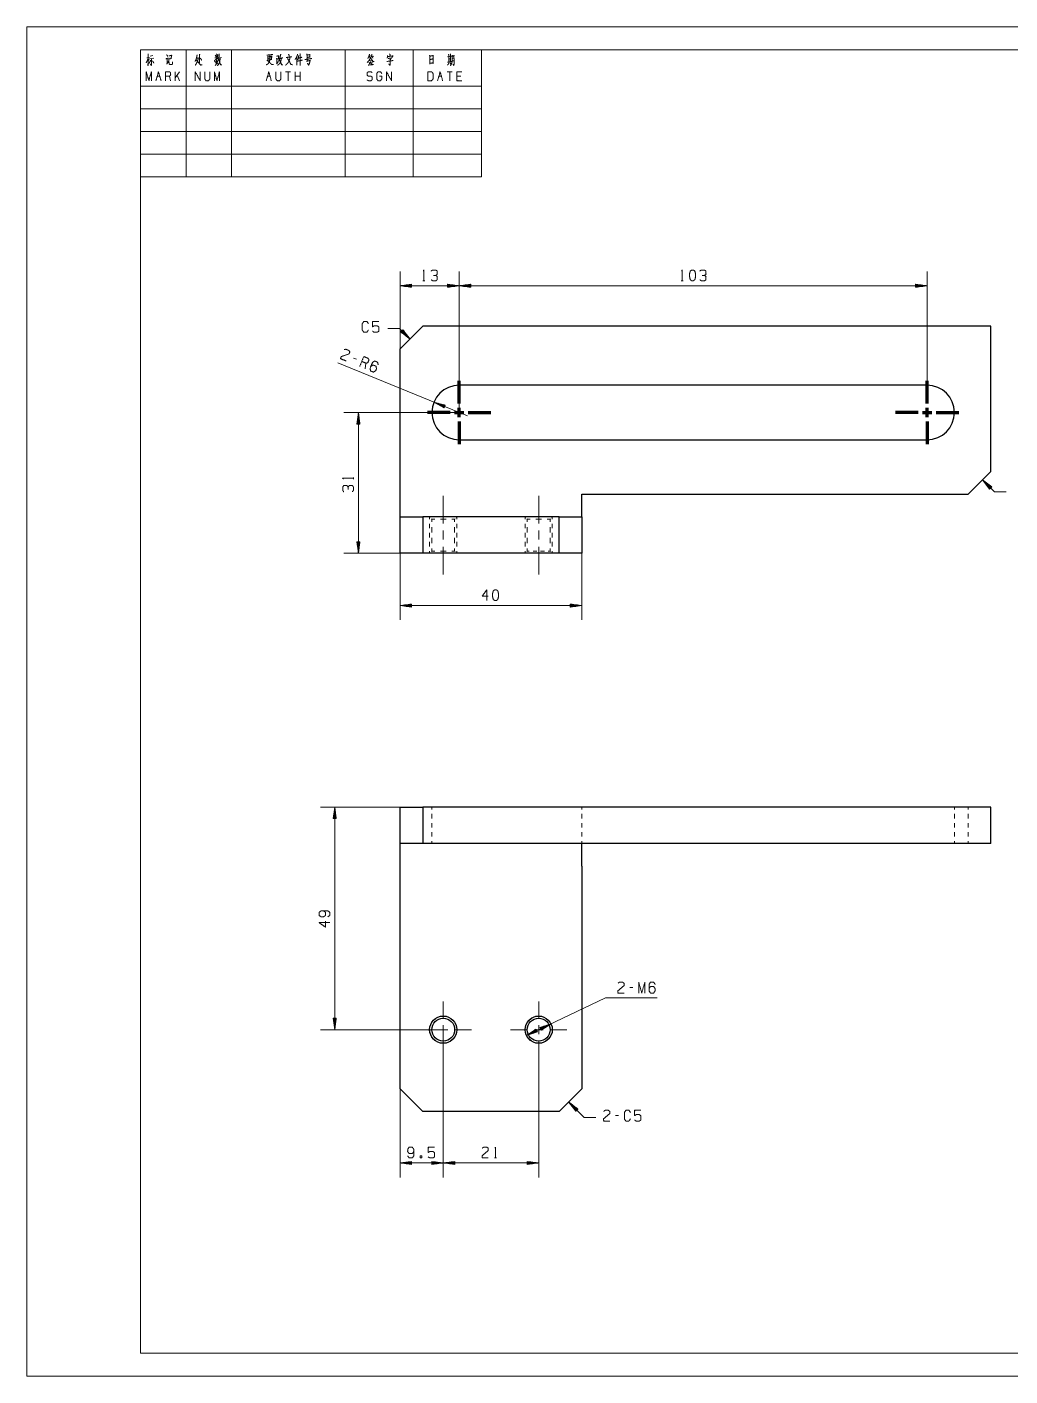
# Model space of a CAD drawing. Header units: millimetres. Extents: x 0 to 420, y 0 to 297.
# Drawn here: x 0 to 216.4, y 0 to 297 of the extents above; entities that cross this region are included whole.
import ezdxf

# ---------------------------------------------------------------- set-up
doc = ezdxf.new("R2010")
doc.units = ezdxf.units.MM
doc.layers.add('1', color=7, linetype='Continuous', true_color=0xffffff)

msp = doc.modelspace()

# ---------------------------------------------------------------- linework, layer by layer
at = {"layer": '1', "color": 132, "linetype": 'Continuous', "lineweight": 18}
for p, q in [((0, 297), (0, 0)), ((420, 297), (0, 297)), ((25, 292), (25, 264)), ((25, 292), (100, 292)), ((25, 292), (100, 292)), ((25, 292), (100, 292)), ((25, 292), (25, 5)), ((415, 292), (25, 292)), ((35, 292), (35, 264)), ((45, 292), (45, 264)), ((70, 292), (70, 264)), ((85, 292), (85, 264)), ((100, 292), (100, 264)), ((25, 284), (100, 284)), ((25, 279), (100, 279)), ((25, 274), (100, 274)), ((25, 269), (100, 269)), ((25, 264), (100, 264)), ((25, 5), (415, 5)), ((0, 0), (420, 0))]:
    msp.add_line(p, q, dxfattribs=at)
at = {"layer": '1', "color": 95, "linetype": 'Continuous', "lineweight": 18}
for p, q in [((26.34, 290.18), (26.96, 290.3)), ((26.7, 289.95), (26.92, 289.68)), ((26.99, 289.99), (27.95, 290.14)), ((27.13, 290.61), (27.71, 290.74)), ((41.34, 290.22), (42.13, 290.38)), ((42.25, 290.16), (42.79, 290.28)), ((53.17, 290.09), (53.7, 290.18)), ((54.91, 288.87), (55.37, 289.43)), ((75.25, 290.57), (75.67, 290.63)), ((75.35, 290.55), (75.45, 290.24)), ((75.83, 289.64), (75.37, 289.56)), ((75.82, 290.51), (76.35, 290.61)), ((75.98, 290.49), (76.11, 290.16)), ((92.56, 290.43), (93.43, 290.55)), ((92.84, 290.07), (93.11, 290.14)), ((92.86, 289.72), (93.09, 289.78)), ((93.6, 290.05), (93.85, 290.12)), ((28.66, 286.17), (29.22, 286.17)), ((31.62, 285.18), (31.34, 286.17)), ((33.59, 287.14), (32.63, 285.78)), ((32.63, 285.18), (32.63, 287.14)), ((33.59, 285.18), (33.04, 286.36)), ((52.94, 286.17), (53.49, 286.17)), ((58.02, 287.14), (56.9, 287.14)), ((57.46, 287.14), (57.46, 285.18)), ((59.02, 285.18), (59.02, 287.14)), ((60.14, 286.17), (59.02, 286.17)), ((60.14, 285.18), (60.14, 287.14)), ((90.65, 286.17), (91.2, 286.17)), ((93.6, 287.14), (92.49, 287.14)), ((93.05, 287.14), (93.05, 285.18)), ((95.45, 286.17), (94.61, 286.17)), ((87.14, 241.12), (87.57, 241.12)), ((144, 241.12), (144.43, 241.12)), ((72.49, 223.85), (71.87, 224.1)), ((74.46, 221.75), (74.6, 222.98)), ((71.86, 197.42), (71.86, 197.85)), ((133.36, 85.52), (132.69, 85.52)), ((130.21, 57.32), (129.54, 57.32)), ((102.92, 48.01), (103.34, 48.01))]:
    msp.add_line(p, q, dxfattribs=at)
at = {"layer": '1', "color": 13, "linetype": 'Continuous', "lineweight": 18}
for p, q in [((82.12, 226.13), (82.12, 243.2)), ((95.12, 212.13), (95.12, 243.2)), ((95.12, 219.13), (95.12, 243.2)), ((198.12, 219.13), (198.12, 243.2)), ((84.66, 240.36), (82.12, 240.02)), ((82.12, 240.02), (84.66, 239.69)), ((95.12, 240.02), (82.12, 240.02)), ((84.66, 240.05), (82.32, 240.05)), ((84.66, 240), (82.32, 240)), ((84.66, 240.1), (82.7, 240.1)), ((84.66, 239.95), (82.7, 239.95)), ((84.66, 240.15), (83.09, 240.15)), ((84.66, 239.9), (83.09, 239.9)), ((84.66, 240.2), (83.47, 240.2)), ((84.66, 239.85), (83.47, 239.85)), ((84.66, 240.25), (83.86, 240.25)), ((84.66, 239.8), (83.86, 239.8)), ((84.66, 240.3), (84.24, 240.3)), ((84.66, 239.74), (84.24, 239.74)), ((84.66, 240.35), (84.63, 240.35)), ((84.66, 240.35), (84.63, 240.35)), ((84.66, 239.69), (84.63, 239.69)), ((84.66, 239.69), (84.63, 239.69)), ((84.66, 239.69), (84.66, 240.36)), ((92.58, 240.36), (92.58, 239.69)), ((95.12, 240.02), (92.58, 240.36)), ((92.58, 240.35), (92.61, 240.35)), ((92.58, 240.35), (92.61, 240.35)), ((92.58, 240.3), (93, 240.3)), ((92.58, 240.25), (93.39, 240.25)), ((92.58, 240.2), (93.77, 240.2)), ((92.58, 240.15), (94.16, 240.15)), ((92.58, 240.1), (94.54, 240.1)), ((92.58, 240.05), (94.93, 240.05)), ((92.58, 239.69), (95.12, 240.02)), ((92.58, 240), (94.93, 240)), ((92.58, 239.95), (94.54, 239.95)), ((92.58, 239.9), (94.16, 239.9)), ((92.58, 239.85), (93.77, 239.85)), ((92.58, 239.8), (93.39, 239.8)), ((92.58, 239.74), (93, 239.74)), ((92.58, 239.69), (92.61, 239.69)), ((92.58, 239.69), (92.61, 239.69)), ((97.66, 240.36), (95.12, 240.02)), ((95.12, 240.02), (97.66, 239.69)), ((95.12, 240.02), (198.12, 240.02)), ((97.66, 240.05), (95.32, 240.05)), ((97.66, 240), (95.32, 240)), ((97.66, 240.1), (95.7, 240.1)), ((97.66, 239.95), (95.7, 239.95)), ((97.66, 240.15), (96.09, 240.15)), ((97.66, 239.9), (96.09, 239.9)), ((97.66, 240.2), (96.47, 240.2)), ((97.66, 239.85), (96.47, 239.85)), ((97.66, 240.25), (96.86, 240.25)), ((97.66, 239.8), (96.86, 239.8)), ((97.66, 240.3), (97.24, 240.3)), ((97.66, 239.74), (97.24, 239.74)), ((97.66, 240.35), (97.63, 240.35)), ((97.66, 240.35), (97.63, 240.35)), ((97.66, 239.69), (97.63, 239.69)), ((97.66, 239.69), (97.63, 239.69)), ((97.66, 239.69), (97.66, 240.36)), ((195.58, 240.36), (195.58, 239.69)), ((198.12, 240.02), (195.58, 240.36)), ((195.58, 240.35), (195.61, 240.35)), ((195.58, 240.35), (195.61, 240.35)), ((195.58, 240.3), (196, 240.3)), ((195.58, 240.25), (196.39, 240.25)), ((195.58, 240.2), (196.77, 240.2)), ((195.58, 240.15), (197.16, 240.15)), ((195.58, 240.1), (197.54, 240.1)), ((195.58, 240.05), (197.93, 240.05)), ((195.58, 239.69), (198.12, 240.02)), ((195.58, 240), (197.93, 240)), ((195.58, 239.95), (197.54, 239.95)), ((195.58, 239.9), (197.16, 239.9)), ((195.58, 239.85), (196.77, 239.85)), ((195.58, 239.8), (196.39, 239.8)), ((195.58, 239.74), (196, 239.74)), ((195.58, 239.69), (195.61, 239.69)), ((195.58, 239.69), (195.61, 239.69)), ((81.99, 230.61), (79.45, 230.61)), ((81.99, 230.61), (84.3, 228.3)), ((82.74, 230.33), (82.26, 229.86)), ((82.26, 229.86), (84.3, 228.3)), ((82.27, 229.86), (82.29, 229.84)), ((82.27, 229.86), (82.29, 229.84)), ((82.3, 229.9), (82.6, 229.61)), ((82.34, 229.94), (82.91, 229.37)), ((82.37, 229.97), (83.21, 229.13)), ((82.41, 230.01), (83.52, 228.89)), ((82.45, 230.04), (83.83, 228.66)), ((82.48, 230.08), (84.14, 228.42)), ((82.52, 230.12), (84.18, 228.46)), ((82.55, 230.15), (83.94, 228.77)), ((82.59, 230.19), (83.7, 229.07)), ((82.62, 230.22), (83.47, 229.38)), ((82.66, 230.26), (83.23, 229.69)), ((82.7, 230.3), (82.99, 230)), ((82.73, 230.33), (82.75, 230.31)), ((82.73, 230.33), (82.75, 230.31)), ((84.3, 228.3), (82.74, 230.33)), ((96.92, 211.4), (68.42, 223.03)), ((92.05, 213.75), (89.57, 214.4)), ((89.57, 214.4), (91.79, 213.13)), ((91.91, 213.41), (89.74, 214.3)), ((91.93, 213.46), (89.76, 214.35)), ((91.89, 213.37), (90.07, 214.11)), ((91.95, 213.51), (90.13, 214.25)), ((91.87, 213.32), (90.41, 213.92)), ((91.97, 213.56), (90.51, 214.15)), ((91.99, 213.6), (90.89, 214.05)), ((92.01, 213.65), (91.26, 213.95)), ((92.02, 213.7), (91.64, 213.85)), ((95.12, 212.13), (69.77, 212.13)), ((72.95, 212.13), (72.61, 209.59)), ((72.82, 209.59), (72.82, 211.16)), ((72.87, 209.59), (72.87, 211.55)), ((72.92, 209.59), (72.92, 211.94)), ((73.28, 209.59), (72.95, 212.13)), ((72.95, 212.13), (72.95, 181.13)), ((72.97, 209.59), (72.97, 211.94)), ((73.03, 209.59), (73.03, 211.55)), ((73.08, 209.59), (73.08, 211.16)), ((91.85, 213.27), (90.75, 213.72)), ((91.83, 213.23), (91.09, 213.53)), ((91.81, 213.18), (91.43, 213.34)), ((91.79, 213.13), (91.76, 213.14)), ((91.79, 213.13), (91.76, 213.14)), ((91.79, 213.13), (92.05, 213.75)), ((92.04, 213.74), (92.01, 213.76)), ((92.04, 213.74), (92.01, 213.76)), ((72.61, 209.59), (73.28, 209.59)), ((72.62, 209.59), (72.62, 209.62)), ((72.62, 209.59), (72.62, 209.62)), ((72.67, 209.59), (72.67, 210.01)), ((72.72, 209.59), (72.72, 210.39)), ((72.77, 209.59), (72.77, 210.78)), ((73.13, 209.59), (73.13, 210.78)), ((73.18, 209.59), (73.18, 210.39)), ((73.23, 209.59), (73.23, 210.01)), ((73.28, 209.59), (73.28, 209.62)), ((73.28, 209.59), (73.28, 209.62)), ((212.32, 195.74), (210.29, 197.3)), ((210.29, 197.3), (211.85, 195.27)), ((212.93, 194.66), (210.29, 197.3)), ((212.07, 195.48), (210.41, 197.14)), ((212.1, 195.52), (210.45, 197.18)), ((212.03, 195.45), (210.65, 196.83)), ((212.14, 195.56), (210.75, 196.94)), ((212, 195.41), (210.88, 196.53)), ((212.18, 195.59), (211.06, 196.71)), ((211.96, 195.38), (211.12, 196.22)), ((212.21, 195.63), (211.37, 196.47)), ((212.25, 195.66), (211.68, 196.23)), ((211.93, 195.34), (211.36, 195.91)), ((211.89, 195.3), (211.59, 195.6)), ((211.85, 195.27), (211.83, 195.29)), ((211.85, 195.27), (211.83, 195.29)), ((211.85, 195.27), (212.32, 195.74)), ((212.28, 195.7), (211.99, 195.99)), ((212.32, 195.74), (212.3, 195.76)), ((212.32, 195.74), (212.3, 195.76)), ((212.93, 194.66), (215.47, 194.66)), ((72.61, 183.67), (72.95, 181.13)), ((73.28, 183.67), (72.61, 183.67)), ((72.62, 183.67), (72.62, 183.64)), ((72.62, 183.67), (72.62, 183.64)), ((72.67, 183.67), (72.67, 183.25)), ((72.72, 183.67), (72.72, 182.87)), ((72.77, 183.67), (72.77, 182.48)), ((72.82, 183.67), (72.82, 182.09)), ((72.87, 183.67), (72.87, 181.71)), ((72.92, 183.67), (72.92, 181.32)), ((72.95, 181.13), (73.28, 183.67)), ((72.97, 183.67), (72.97, 181.32)), ((73.03, 183.67), (73.03, 181.71)), ((73.08, 183.67), (73.08, 182.09)), ((73.13, 183.67), (73.13, 182.48)), ((73.18, 183.67), (73.18, 182.87)), ((73.23, 183.67), (73.23, 183.25)), ((73.28, 183.67), (73.28, 183.64)), ((73.28, 183.67), (73.28, 183.64)), ((87.12, 181.13), (69.77, 181.13)), ((82.12, 181.13), (82.12, 166.45)), ((122.12, 181.13), (122.12, 166.45)), ((84.66, 169.96), (82.12, 169.62)), ((82.12, 169.62), (84.66, 169.29)), ((122.12, 169.62), (82.12, 169.62)), ((84.66, 169.65), (82.32, 169.65)), ((84.66, 169.6), (82.32, 169.6)), ((84.66, 169.7), (82.7, 169.7)), ((84.66, 169.55), (82.7, 169.55)), ((84.66, 169.75), (83.09, 169.75)), ((84.66, 169.5), (83.09, 169.5)), ((84.66, 169.8), (83.47, 169.8)), ((84.66, 169.45), (83.47, 169.45)), ((84.66, 169.85), (83.86, 169.85)), ((84.66, 169.39), (83.86, 169.39)), ((84.66, 169.9), (84.24, 169.9)), ((84.66, 169.34), (84.24, 169.34)), ((84.66, 169.95), (84.63, 169.95)), ((84.66, 169.95), (84.63, 169.95)), ((84.66, 169.29), (84.63, 169.29)), ((84.66, 169.29), (84.63, 169.29)), ((84.66, 169.29), (84.66, 169.96)), ((119.58, 169.96), (119.58, 169.29)), ((122.12, 169.62), (119.58, 169.96)), ((119.58, 169.95), (119.61, 169.95)), ((119.58, 169.95), (119.61, 169.95)), ((119.58, 169.9), (120, 169.9)), ((119.58, 169.85), (120.39, 169.85)), ((119.58, 169.8), (120.77, 169.8)), ((119.58, 169.75), (121.16, 169.75)), ((119.58, 169.7), (121.54, 169.7)), ((119.58, 169.65), (121.93, 169.65)), ((119.58, 169.29), (122.12, 169.62)), ((119.58, 169.6), (121.93, 169.6)), ((119.58, 169.55), (121.54, 169.55)), ((119.58, 169.5), (121.16, 169.5)), ((119.58, 169.45), (120.77, 169.45)), ((119.58, 169.39), (120.39, 169.39)), ((119.58, 169.34), (120, 169.34)), ((119.58, 169.29), (119.61, 169.29)), ((119.58, 169.29), (119.61, 169.29)), ((87.12, 125.25), (64.57, 125.25)), ((67.75, 125.25), (67.41, 122.71)), ((67.72, 122.71), (67.72, 125.06)), ((68.08, 122.71), (67.75, 125.25)), ((67.75, 76.25), (67.75, 125.25)), ((67.77, 122.71), (67.77, 125.06)), ((67.41, 122.71), (68.08, 122.71)), ((67.42, 122.71), (67.42, 122.74)), ((67.42, 122.71), (67.42, 122.74)), ((67.47, 122.71), (67.47, 123.13)), ((67.52, 122.71), (67.52, 123.51)), ((67.57, 122.71), (67.57, 123.9)), ((67.62, 122.71), (67.62, 124.29)), ((67.67, 122.71), (67.67, 124.67)), ((67.82, 122.71), (67.82, 124.67)), ((67.87, 122.71), (67.87, 124.29)), ((67.93, 122.71), (67.93, 123.9)), ((67.98, 122.71), (67.98, 123.51)), ((68.03, 122.71), (68.03, 123.13)), ((68.08, 122.71), (68.08, 122.74)), ((68.08, 122.71), (68.08, 122.74)), ((109.91, 74.97), (127.36, 83.23)), ((127.36, 83.23), (138.69, 83.23)), ((67.41, 78.79), (67.75, 76.25)), ((68.08, 78.79), (67.41, 78.79)), ((67.42, 78.79), (67.42, 78.76)), ((67.42, 78.79), (67.42, 78.76)), ((67.47, 78.79), (67.47, 78.37)), ((67.52, 78.79), (67.52, 77.99)), ((67.57, 78.79), (67.57, 77.6)), ((67.62, 78.79), (67.62, 77.21)), ((67.67, 78.79), (67.67, 76.83)), ((67.72, 78.79), (67.72, 76.44)), ((67.75, 76.25), (68.08, 78.79)), ((67.77, 78.79), (67.77, 76.44)), ((67.82, 78.79), (67.82, 76.83)), ((67.87, 78.79), (67.87, 77.21)), ((67.93, 78.79), (67.93, 77.6)), ((67.98, 78.79), (67.98, 77.99)), ((68.03, 78.79), (68.03, 78.37)), ((68.08, 78.79), (68.08, 78.76)), ((68.08, 78.79), (68.08, 78.76)), ((115.33, 77.53), (112.89, 76.75)), ((112.98, 76.56), (114.41, 77.24)), ((113.01, 76.52), (114.78, 77.36)), ((113.03, 76.47), (115.15, 77.47)), ((113.05, 76.42), (115.17, 77.43)), ((113.18, 76.14), (115.33, 77.53)), ((91.62, 76.25), (64.57, 76.25)), ((91.62, 76.25), (91.62, 43.74)), ((91.62, 76.25), (91.62, 43.74)), ((112.06, 76.36), (109.91, 74.97)), ((109.91, 74.97), (112.35, 75.75)), ((112.2, 76.08), (110.07, 75.07)), ((112.22, 76.03), (110.1, 75.03)), ((112.17, 76.12), (110.4, 75.28)), ((112.24, 75.98), (110.47, 75.15)), ((112.15, 76.17), (110.73, 75.49)), ((112.26, 75.94), (110.84, 75.26)), ((112.13, 76.21), (111.06, 75.71)), ((112.28, 75.89), (111.21, 75.38)), ((112.11, 76.26), (111.38, 75.92)), ((112.3, 75.85), (111.58, 75.5)), ((112.09, 76.31), (111.71, 76.13)), ((112.33, 75.8), (111.95, 75.62)), ((112.07, 76.35), (112.04, 76.34)), ((112.07, 76.35), (112.04, 76.34)), ((112.35, 75.75), (112.06, 76.36)), ((112.35, 75.75), (112.32, 75.74)), ((112.35, 75.75), (112.32, 75.74)), ((112.89, 76.75), (113.18, 76.14)), ((112.9, 76.75), (112.93, 76.76)), ((112.9, 76.75), (112.93, 76.76)), ((112.92, 76.7), (113.3, 76.88)), ((112.94, 76.65), (113.67, 77)), ((112.96, 76.61), (114.04, 77.12)), ((113.07, 76.38), (114.84, 77.22)), ((113.09, 76.33), (114.52, 77.01)), ((113.11, 76.29), (114.19, 76.8)), ((113.14, 76.24), (113.86, 76.58)), ((113.16, 76.19), (113.54, 76.37)), ((113.18, 76.15), (113.21, 76.16)), ((113.18, 76.15), (113.21, 76.16)), ((112.62, 70.08), (112.62, 43.74)), ((82.12, 63.25), (82.12, 43.74)), ((121.25, 58.78), (119.21, 60.34)), ((119.21, 60.34), (120.77, 58.31)), ((122.62, 56.93), (119.21, 60.34)), ((120.99, 58.53), (119.33, 60.19)), ((121.03, 58.56), (119.37, 60.22)), ((120.96, 58.49), (119.57, 59.88)), ((121.06, 58.6), (119.68, 59.99)), ((120.92, 58.46), (119.81, 59.57)), ((121.1, 58.63), (119.99, 59.75)), ((121.14, 58.67), (120.29, 59.51)), ((120.88, 58.42), (120.04, 59.26)), ((120.85, 58.38), (120.28, 58.95)), ((120.81, 58.35), (120.52, 58.64)), ((121.17, 58.71), (120.6, 59.28)), ((120.78, 58.31), (120.75, 58.33)), ((120.78, 58.31), (120.75, 58.33)), ((120.77, 58.31), (121.25, 58.78)), ((121.21, 58.74), (120.91, 59.04)), ((121.24, 58.78), (121.22, 58.8)), ((121.24, 58.78), (121.22, 58.8)), ((122.62, 56.93), (125.16, 56.93)), ((84.66, 47.25), (82.12, 46.91)), ((82.12, 46.91), (84.66, 46.58)), ((91.62, 46.91), (82.12, 46.91)), ((84.66, 46.94), (82.32, 46.94)), ((84.66, 46.89), (82.32, 46.89)), ((84.66, 46.99), (82.7, 46.99)), ((84.66, 46.84), (82.7, 46.84)), ((84.66, 47.04), (83.09, 47.04)), ((84.66, 46.79), (83.09, 46.79)), ((84.66, 47.09), (83.47, 47.09)), ((84.66, 46.74), (83.47, 46.74)), ((84.66, 47.14), (83.86, 47.14)), ((84.66, 46.68), (83.86, 46.68)), ((84.66, 47.19), (84.24, 47.19)), ((84.66, 46.63), (84.24, 46.63)), ((84.66, 47.24), (84.63, 47.24)), ((84.66, 47.24), (84.63, 47.24)), ((84.66, 46.58), (84.63, 46.58)), ((84.66, 46.58), (84.63, 46.58)), ((84.66, 46.58), (84.66, 47.25)), ((89.08, 47.25), (89.08, 46.58)), ((91.62, 46.91), (89.08, 47.25)), ((89.08, 47.24), (89.11, 47.24)), ((89.08, 47.24), (89.11, 47.24)), ((89.08, 47.19), (89.5, 47.19)), ((89.08, 47.14), (89.89, 47.14)), ((89.08, 47.09), (90.27, 47.09)), ((89.08, 47.04), (90.66, 47.04)), ((89.08, 46.99), (91.04, 46.99)), ((89.08, 46.94), (91.43, 46.94)), ((89.08, 46.58), (91.62, 46.91)), ((89.08, 46.89), (91.43, 46.89)), ((89.08, 46.84), (91.04, 46.84)), ((89.08, 46.79), (90.66, 46.79)), ((89.08, 46.74), (90.27, 46.74)), ((89.08, 46.68), (89.89, 46.68)), ((89.08, 46.63), (89.5, 46.63)), ((89.08, 46.58), (89.11, 46.58)), ((89.08, 46.58), (89.11, 46.58)), ((94.16, 47.25), (91.62, 46.91)), ((91.62, 46.91), (94.16, 46.58)), ((91.62, 46.91), (112.62, 46.91)), ((94.16, 46.94), (91.82, 46.94)), ((94.16, 46.89), (91.82, 46.89)), ((94.16, 46.99), (92.2, 46.99)), ((94.16, 46.84), (92.2, 46.84)), ((94.16, 47.04), (92.59, 47.04)), ((94.16, 46.79), (92.59, 46.79)), ((94.16, 47.09), (92.97, 47.09)), ((94.16, 46.74), (92.97, 46.74)), ((94.16, 47.14), (93.36, 47.14)), ((94.16, 46.68), (93.36, 46.68)), ((94.16, 47.19), (93.74, 47.19)), ((94.16, 46.63), (93.74, 46.63)), ((94.16, 47.24), (94.13, 47.24)), ((94.16, 47.24), (94.13, 47.24)), ((94.16, 46.58), (94.13, 46.58)), ((94.16, 46.58), (94.13, 46.58)), ((94.16, 46.58), (94.16, 47.25)), ((110.08, 47.25), (110.08, 46.58)), ((112.62, 46.91), (110.08, 47.25)), ((110.08, 47.24), (110.11, 47.24)), ((110.08, 47.24), (110.11, 47.24)), ((110.08, 47.19), (110.5, 47.19)), ((110.08, 47.14), (110.89, 47.14)), ((110.08, 47.09), (111.27, 47.09)), ((110.08, 47.04), (111.66, 47.04)), ((110.08, 46.99), (112.04, 46.99)), ((110.08, 46.94), (112.43, 46.94)), ((110.08, 46.58), (112.62, 46.91)), ((110.08, 46.89), (112.43, 46.89)), ((110.08, 46.84), (112.04, 46.84)), ((110.08, 46.79), (111.66, 46.79)), ((110.08, 46.74), (111.27, 46.74)), ((110.08, 46.68), (110.89, 46.68)), ((110.08, 46.63), (110.5, 46.63)), ((110.08, 46.58), (110.11, 46.58)), ((110.08, 46.58), (110.11, 46.58))]:
    msp.add_line(p, q, dxfattribs=at)
at = {"layer": '1', "color": 30, "linetype": 'Continuous', "lineweight": 25}
for p, q in [((87.12, 231.13), (82.12, 226.13)), ((212.12, 231.13), (87.12, 231.13)), ((212.12, 199.13), (212.12, 231.13)), ((82.12, 194.13), (82.12, 226.13)), ((198.12, 218.13), (95.12, 218.13)), ((95.12, 206.13), (198.12, 206.13)), ((207.12, 194.13), (212.12, 199.13)), ((122.12, 194.13), (207.12, 194.13)), ((82.12, 189.13), (87.12, 189.13)), ((82.12, 181.13), (82.12, 189.13)), ((117.12, 189.13), (87.12, 189.13)), ((87.12, 189.13), (87.12, 181.13)), ((117.12, 189.13), (122.12, 189.13)), ((117.12, 181.13), (117.12, 189.13)), ((122.12, 189.13), (122.12, 181.13)), ((87.12, 181.13), (82.12, 181.13)), ((117.12, 181.13), (87.12, 181.13)), ((122.12, 181.13), (117.12, 181.13)), ((82.12, 125.25), (87.12, 125.25)), ((82.12, 117.25), (82.12, 125.25)), ((212.12, 125.25), (87.12, 125.25)), ((87.12, 125.25), (87.12, 117.25)), ((212.12, 117.25), (212.12, 125.25)), ((87.12, 117.25), (82.12, 117.25)), ((212.12, 117.25), (87.12, 117.25)), ((82.12, 63.25), (82.12, 112.25)), ((122.12, 112.25), (122.12, 63.25)), ((82.12, 63.25), (87.12, 58.25)), ((117.12, 58.25), (122.12, 63.25)), ((117.12, 58.25), (87.12, 58.25))]:
    msp.add_line(p, q, dxfattribs=at)
at = {"layer": '1', "color": 252, "linetype": 'Continuous', "lineweight": 70}
for p, q in [((95.12, 214.13), (95.12, 219.13)), ((198.12, 214.13), (198.12, 219.13)), ((93.12, 212.13), (88.12, 212.13)), ((94.12, 212.13), (96.12, 212.13)), ((95.12, 211.13), (95.12, 213.13)), ((97.12, 212.13), (102.12, 212.13)), ((196.12, 212.13), (191.12, 212.13)), ((197.12, 212.13), (199.12, 212.13)), ((198.12, 211.13), (198.12, 213.13)), ((200.12, 212.13), (205.12, 212.13)), ((95.12, 210.13), (95.12, 205.13)), ((198.12, 210.13), (198.12, 205.13))]:
    msp.add_line(p, q, dxfattribs=at)
at = {"layer": '1', "color": 43, "linetype": 'Continuous', "lineweight": 18}
for p, q in [((88.62, 188.63), (88.62, 189.13)), ((88.62, 189.13), (88.75, 189)), ((88.62, 186.63), (88.62, 187.63)), ((89, 188.75), (89.12, 188.63)), ((89.12, 188.63), (89.12, 188.05)), ((91, 188.63), (91.62, 188.63)), ((91.62, 188.63), (92.25, 188.63)), ((94.12, 188.63), (94.25, 188.75)), ((94.12, 188.05), (94.12, 188.63)), ((94.5, 189), (94.62, 189.13)), ((94.62, 188.63), (94.62, 189.13)), ((94.62, 186.63), (94.62, 187.63)), ((109.62, 188.63), (109.62, 189.13)), ((109.62, 189.13), (109.75, 189)), ((109.62, 186.63), (109.62, 187.63)), ((110, 188.75), (110.12, 188.63)), ((110.12, 188.63), (110.12, 188.05)), ((112, 188.63), (112.62, 188.63)), ((112.62, 188.63), (113.25, 188.63)), ((115.12, 188.63), (115.25, 188.75)), ((115.12, 188.05), (115.12, 188.63)), ((115.5, 189), (115.62, 189.13)), ((115.62, 188.63), (115.62, 189.13)), ((115.62, 186.63), (115.62, 187.63)), ((88.62, 184.63), (88.62, 185.63)), ((89.12, 186.88), (89.12, 185.71)), ((89.12, 184.55), (89.12, 183.38)), ((94.12, 185.71), (94.12, 186.88)), ((94.12, 183.38), (94.12, 184.55)), ((94.62, 184.63), (94.62, 185.63)), ((109.62, 184.63), (109.62, 185.63)), ((110.12, 186.88), (110.12, 185.71)), ((110.12, 184.55), (110.12, 183.38)), ((115.12, 185.71), (115.12, 186.88)), ((115.12, 183.38), (115.12, 184.55)), ((115.62, 184.63), (115.62, 185.63)), ((88.62, 182.63), (88.62, 183.63)), ((88.62, 181.13), (88.62, 181.63)), ((88.75, 181.25), (88.62, 181.13)), ((89.12, 181.63), (89, 181.5)), ((89.12, 182.21), (89.12, 181.63)), ((94.12, 181.63), (94.12, 182.21)), ((94.25, 181.5), (94.12, 181.63)), ((94.62, 181.13), (94.5, 181.25)), ((94.62, 182.63), (94.62, 183.63)), ((94.62, 181.13), (94.62, 181.63)), ((109.62, 182.63), (109.62, 183.63)), ((109.62, 181.13), (109.62, 181.63)), ((109.75, 181.25), (109.62, 181.13)), ((110.12, 181.63), (110, 181.5)), ((110.12, 182.21), (110.12, 181.63)), ((115.12, 181.63), (115.12, 182.21)), ((115.25, 181.5), (115.12, 181.63)), ((115.62, 181.13), (115.5, 181.25)), ((115.62, 182.63), (115.62, 183.63)), ((115.62, 181.13), (115.62, 181.63)), ((89.12, 125.25), (89.12, 124.75)), ((122.12, 125.25), (122.12, 124.75)), ((204.12, 124.75), (204.12, 125.25)), ((207.12, 125.25), (207.12, 124.75)), ((89.12, 123.75), (89.12, 122.75)), ((122.12, 123.75), (122.12, 122.75)), ((204.12, 122.75), (204.12, 123.75)), ((207.12, 123.75), (207.12, 122.75)), ((89.12, 121.75), (89.12, 120.75)), ((89.12, 119.75), (89.12, 118.75)), ((122.12, 121.75), (122.12, 120.75)), ((122.12, 119.75), (122.12, 118.75)), ((204.12, 120.75), (204.12, 121.75)), ((204.12, 118.75), (204.12, 119.75)), ((207.12, 121.75), (207.12, 120.75)), ((207.12, 119.75), (207.12, 118.75)), ((89.12, 117.75), (89.12, 117.25)), ((122.12, 117.75), (122.12, 117.25)), ((204.12, 117.25), (204.12, 117.75)), ((207.12, 117.75), (207.12, 117.25))]:
    msp.add_line(p, q, dxfattribs=at)
at = {"layer": '1', "color": 252, "linetype": 'Continuous', "lineweight": 18}
for p, q in [((91.62, 184.13), (91.62, 186.13)), ((112.62, 184.13), (112.62, 186.13)), ((91.62, 78.84), (91.62, 82.43)), ((112.62, 78.84), (112.62, 82.43)), ((91.62, 75.25), (91.62, 77.25)), ((112.62, 75.25), (112.62, 77.25)), ((89.03, 76.25), (85.45, 76.25)), ((90.62, 76.25), (92.63, 76.25)), ((94.21, 76.25), (97.8, 76.25)), ((110.03, 76.25), (106.45, 76.25)), ((111.62, 76.25), (113.63, 76.25)), ((115.21, 76.25), (118.8, 76.25)), ((91.62, 73.66), (91.62, 70.08)), ((112.62, 73.66), (112.62, 70.08))]:
    msp.add_line(p, q, dxfattribs=at)
at = {"layer": '1', "color": 30, "linetype": 'Continuous', "lineweight": 25}
for centre, radius in [((91.62, 76.25), 3), ((91.62, 76.25), 2.5), ((112.62, 76.25), 3), ((112.62, 76.25), 2.5)]:
    msp.add_circle(centre, radius, dxfattribs=at)
for centre, start, end in [((95.12, 212.13), 90, 270), ((198.12, 212.13), 270, 90)]:
    msp.add_arc(centre, 6, start, end, dxfattribs=at)
at = {"layer": '1', "color": 30, "linetype": 'Continuous', "lineweight": 13}
for centre in [(91.62, 76.25), (112.62, 76.25)]:
    msp.add_arc(centre, 3, 75, 345, dxfattribs=at)
at = {"layer": '1', "color": 95, "linetype": 'Continuous', "lineweight": 18}
for points, knots in [([(26.67, 291.07), (26.66, 288.89), (26.63, 288.5), (26.61, 288.71), (26.64, 288.94)], [0, 0, 0.723303, 0.854546, 0.923601, 1, 1]), ([(41.73, 291.07), (41.76, 290.92), (41.76, 289.78), (41.73, 289.93), (41.76, 290.05)], [0, 0, 0.094654, 0.823636, 0.91829, 1, 1]), ([(42.33, 291.11), (42.33, 290.98), (42.32, 290.76), (42.27, 290.47), (42.23, 290.16), (42.17, 289.91), (42.1, 289.68), (42.08, 289.62)], [0, 0, 0.081852, 0.232243, 0.425429, 0.63211, 0.800313, 0.957953, 1, 1]), ([(60.08, 291.07), (60.12, 290.98), (60.09, 291.03), (60.11, 288.54), (60.09, 288.73), (60.11, 289.04)], [0, 0, 0.029975, 0.04619, 0.840789, 0.900562, 1, 1]), ([(61.57, 291.07), (61.63, 290.82), (61.63, 290.09), (61.63, 290.28), (62.33, 290.38), (62.21, 290.38), (62.24, 290.9), (62.26, 290.98), (62.29, 290.92), (62.19, 290.9), (61.63, 290.82)], [0, 0, 0.076614, 0.294117, 0.350048, 0.563214, 0.598361, 0.753971, 0.779215, 0.799829, 0.831205, 1, 1]), ([(79.78, 291.09), (79.89, 290.96), (79.93, 290.86), (79.96, 290.69)], [0, 0, 0.364604, 0.619196, 1, 1]), ([(93.21, 291.11), (93.24, 290.98), (93.19, 289.37)], [0, 0, 0.073211, 1, 1]), ([(26.67, 290.16), (26.6, 289.91), (26.48, 289.62), (26.35, 289.35), (26.23, 289.14)], [0, 0, 0.233514, 0.515368, 0.78555, 1, 1]), ([(27.18, 289.66), (27.17, 289.58), (26.86, 288.96)], [0, 0, 0.108202, 1, 1]), ([(27.37, 289.99), (27.42, 289.87), (27.42, 288.83), (27.4, 288.6), (27.39, 288.52), (27.11, 288.85), (27.39, 288.56)], [0, 0, 0.056947, 0.504404, 0.603051, 0.639405, 0.826366, 1, 1]), ([(27.61, 289.58), (27.87, 289.16), (27.92, 289), (27.81, 289.27)], [0, 0, 0.516563, 0.696901, 1, 1]), ([(30.53, 289.99), (30.92, 290.09), (30.86, 290.16), (30.83, 288.96), (30.77, 288.83), (31.12, 289.41)], [0, 0, 0.158008, 0.19221, 0.673433, 0.728446, 1, 1]), ([(30.7, 290.88), (30.87, 290.72), (30.92, 290.63), (30.92, 290.53), (30.9, 290.67)], [0, 0, 0.413146, 0.573572, 0.750721, 1, 1]), ([(31.19, 290.63), (31.87, 290.74), (31.82, 290.8), (31.73, 290.05), (31.82, 290.05), (31.25, 289.99)], [0, 0, 0.313958, 0.349012, 0.694882, 0.735357, 1, 1]), ([(31.22, 290.22), (31.25, 289.91), (31.25, 289.2), (31.27, 288.98), (31.3, 288.87), (31.34, 288.81), (31.41, 288.77), (31.53, 288.75), (31.66, 288.73), (32.03, 288.79), (32, 289.33), (32, 288.79)], [0, 0, 0.097093, 0.316208, 0.387239, 0.42073, 0.444406, 0.470581, 0.507596, 0.549105, 0.664641, 0.832445, 1, 1]), ([(37.43, 290.84), (37.42, 290.72), (37.34, 290.3), (37.26, 290.01), (37.18, 289.8), (37.09, 289.6), (37.01, 289.43)], [0, 0, 0.084498, 0.36853, 0.573114, 0.721457, 0.873368, 1, 1]), ([(37.28, 290.09), (37.75, 290.18), (37.71, 290.22), (37.68, 290.03), (37.62, 289.76), (37.56, 289.6), (37.48, 289.37), (37.4, 289.18), (37.28, 288.98), (37.2, 288.81), (37.02, 288.56)], [0, 0, 0.202443, 0.228131, 0.308408, 0.425631, 0.500403, 0.604281, 0.689483, 0.790714, 0.870506, 1, 1]), ([(37.28, 289.8), (38.22, 288.62), (38.56, 288.65), (38.54, 288.65), (38.24, 288.67), (38.08, 288.81)], [0, 0, 0.632183, 0.773704, 0.779845, 0.909108, 1, 1]), ([(37.97, 291.05), (38.02, 290.94), (38, 290.84), (37.99, 289.12), (37.97, 289.23), (38, 289.45)], [0, 0, 0.049543, 0.095606, 0.852767, 0.898838, 1, 1]), ([(38.1, 290.16), (38.13, 290.14), (38.4, 289.8), (38.47, 289.68)], [0, 0, 0.059448, 0.761031, 1, 1]), ([(41.75, 290.24), (41.62, 290.01), (41.48, 289.8), (41.35, 289.64), (41.22, 289.49)], [0, 0, 0.287221, 0.555142, 0.786181, 1, 1]), ([(41.34, 289.31), (41.97, 289.45), (41.98, 289.64), (41.98, 289.56), (41.91, 289.31), (41.81, 289.04), (41.7, 288.83), (41.59, 288.71), (41.48, 288.58), (41.41, 288.52)], [0, 0, 0.30447, 0.39258, 0.431622, 0.553714, 0.689469, 0.798362, 0.878841, 0.954752, 1, 1]), ([(41.43, 290.8), (41.56, 290.57), (41.59, 290.43)], [0, 0, 0.640221, 1, 1]), ([(41.72, 289.66), (41.56, 289.08), (41.66, 289.04), (41.78, 289), (41.89, 288.94), (42.04, 288.85)], [0, 0, 0.5291, 0.62629, 0.735524, 0.852093, 1, 1]), ([(41.76, 290.2), (41.94, 290.07), (42.03, 289.97)], [0, 0, 0.613122, 1, 1]), ([(42.03, 290.92), (42.03, 290.82), (41.91, 290.34)], [0, 0, 0.174301, 1, 1]), ([(42.54, 290.16), (42.49, 289.8), (42.45, 289.56), (42.41, 289.35), (42.35, 289.16), (42.23, 288.91), (42.13, 288.73), (42.01, 288.56), (41.92, 288.48)], [0, 0, 0.19438, 0.332636, 0.448614, 0.555649, 0.70616, 0.822692, 0.933847, 1, 1]), ([(42.22, 289.89), (42.25, 289.85), (42.39, 289.27), (42.49, 289), (42.6, 288.71), (42.63, 288.65), (42.85, 288.67), (42.63, 288.69), (42.55, 288.81)], [0, 0, 0.026721, 0.341749, 0.493483, 0.655465, 0.691641, 0.80784, 0.924039, 1, 1]), ([(53.44, 290.84), (53.42, 290.18), (53.41, 289.85), (53.39, 289.66), (53.38, 289.56), (53.36, 289.43), (53.32, 289.31), (53.27, 289.2), (53.14, 289.02), (53, 288.85), (52.79, 288.73), (52.69, 288.67), (52.65, 288.65)], [0, 0, 0.263783, 0.395771, 0.470171, 0.511786, 0.56157, 0.614019, 0.658777, 0.749614, 0.837596, 0.932985, 0.980677, 1, 1]), ([(52.76, 290.82), (52.82, 290.78), (52.85, 290.8), (54.11, 290.94), (54.07, 290.96), (53.92, 290.92)], [0, 0, 0.045522, 0.068286, 0.872626, 0.90344, 1, 1]), ([(52.82, 289.6), (52.89, 289.6), (53.17, 289.37), (53.41, 289.16), (53.63, 288.98), (53.9, 288.71), (54.23, 288.75), (53.92, 288.71), (53.82, 288.79)], [0, 0, 0.033467, 0.197839, 0.340788, 0.472468, 0.649452, 0.797921, 0.939753, 1, 1]), ([(53, 290.59), (53.04, 290.41), (53.04, 289.66), (53.03, 289.7), (53.89, 289.85), (53.8, 289.85), (53.89, 290.63), (53.92, 290.57), (53.87, 290.53), (53.04, 290.43)], [0, 0, 0.051663, 0.252803, 0.264656, 0.500971, 0.524672, 0.738301, 0.756829, 0.773117, 1, 1]), ([(54.88, 290.57), (55.47, 290.67), (55.41, 290.74), (55.34, 290.01), (55.41, 290.01), (54.97, 289.93), (54.94, 290.12), (54.97, 289.89), (54.96, 288.96)], [0, 0, 0.181366, 0.207406, 0.429567, 0.451891, 0.588199, 0.645735, 0.715777, 1, 1]), ([(55.98, 290.12), (55.98, 289.99), (55.92, 289.66), (55.86, 289.47), (55.81, 289.31), (55.73, 289.16), (55.65, 289.02), (55.54, 288.87), (55.31, 288.67), (55.13, 288.58)], [0, 0, 0.067236, 0.249298, 0.354996, 0.450079, 0.537949, 0.629663, 0.725721, 0.894899, 1, 1]), ([(55.85, 291.05), (55.82, 290.8), (55.73, 290.47), (55.62, 290.12), (55.53, 289.89), (55.47, 289.72), (55.41, 289.58)], [0, 0, 0.162457, 0.385014, 0.625897, 0.784413, 0.898493, 1, 1]), ([(55.54, 289.8), (55.59, 289.78), (56.04, 288.67), (56.32, 288.65), (56.06, 288.71), (55.98, 288.83)], [0, 0, 0.024909, 0.644018, 0.787117, 0.926016, 1, 1]), ([(55.62, 290.07), (56.27, 290.2), (56.2, 290.22), (56.08, 290.18)], [0, 0, 0.769962, 0.857327, 1, 1]), ([(57.88, 290.32), (57.88, 290.2), (57.81, 289.91), (57.74, 289.68), (57.65, 289.43), (57.52, 289.23), (57.5, 289.18), (57.42, 289.08), (57.31, 288.94), (57.18, 288.81), (57.06, 288.69), (56.93, 288.58)], [0, 0, 0.060656, 0.206644, 0.323463, 0.452143, 0.571976, 0.593424, 0.659716, 0.74639, 0.834816, 0.918178, 1, 1]), ([(57.02, 290.28), (58.29, 290.43), (58.21, 290.45), (58.12, 290.41)], [0, 0, 0.872478, 0.933903, 1, 1]), ([(57.34, 290.05), (57.4, 290.01), (58.1, 288.75), (58.43, 288.69), (58.12, 288.77), (58.02, 288.89)], [0, 0, 0.030854, 0.652647, 0.79375, 0.930716, 1, 1]), ([(57.56, 291.03), (57.66, 290.84), (57.71, 290.72), (57.74, 290.59)], [0, 0, 0.450481, 0.729637, 1, 1]), ([(59.55, 290.98), (59.48, 290.72), (59.38, 290.47), (59.26, 290.24), (59.14, 290.05), (59, 289.85)], [0, 0, 0.21836, 0.428744, 0.629221, 0.801494, 1, 1]), ([(59.38, 290.41), (59.39, 289.16), (59.39, 288.56), (59.38, 288.69), (59.39, 288.91)], [0, 0, 0.565717, 0.839123, 0.896086, 1, 1]), ([(59.57, 289.49), (60.61, 289.7), (60.53, 289.72), (60.4, 289.66)], [0, 0, 0.826976, 0.886334, 1, 1]), ([(59.8, 290.72), (59.76, 290.38), (59.7, 290.09), (59.64, 289.89), (59.6, 289.76)], [0, 0, 0.34211, 0.644851, 0.86512, 1, 1]), ([(59.8, 290.14), (60.47, 290.32), (60.4, 290.32), (60.28, 290.26)], [0, 0, 0.772509, 0.853435, 1, 1]), ([(61.18, 289.87), (61.37, 289.87), (61.75, 289.91), (62.68, 290.05), (62.58, 290.07), (62.43, 290.03)], [0, 0, 0.10704, 0.322386, 0.855626, 0.914427, 1, 1]), ([(61.73, 289.91), (61.63, 289.41), (61.6, 289.49), (62.38, 289.62), (62.33, 289.7), (62.33, 289.62), (62.24, 289.27), (62.19, 289.04), (62.11, 288.85), (62.05, 288.71), (62.01, 288.6), (61.98, 288.58), (61.72, 289.06), (62, 288.62)], [0, 0, 0.13637, 0.159981, 0.371157, 0.396349, 0.418604, 0.516111, 0.579311, 0.63312, 0.675133, 0.705357, 0.714996, 0.861275, 1, 1]), ([(75.64, 290.3), (75.63, 290.2), (75.39, 289.83), (75.38, 289.78), (75.26, 289.6), (75.06, 289.37), (74.85, 289.16)], [0, 0, 0.074337, 0.387309, 0.418539, 0.575027, 0.79286, 1, 1]), ([(75.37, 290.98), (75.35, 290.84), (75.23, 290.53), (75.13, 290.28), (75.01, 290.07)], [0, 0, 0.148006, 0.485257, 0.758321, 1, 1]), ([(75.12, 288.62), (76.23, 288.73), (76.16, 288.73), (75.99, 288.71)], [0, 0, 0.825897, 0.879998, 1, 1]), ([(75.31, 289.27), (75.38, 289), (75.38, 288.87), (75.37, 289.04)], [0, 0, 0.489807, 0.707975, 1, 1]), ([(75.58, 289.43), (75.64, 289.12), (75.61, 288.96), (75.61, 289.18)], [0, 0, 0.443891, 0.680119, 1, 1]), ([(75.61, 290.16), (76.2, 289.37), (76.43, 289.37), (76.2, 289.39), (76.08, 289.54)], [0, 0, 0.599324, 0.742451, 0.886135, 1, 1]), ([(75.91, 290.98), (75.92, 290.88), (75.75, 290.3)], [0, 0, 0.147218, 1, 1]), ([(75.95, 289.41), (75.95, 289.27), (75.77, 288.69)], [0, 0, 0.19307, 1, 1]), ([(79.2, 289.41), (80.57, 289.6), (80.49, 289.62), (80.28, 289.56)], [0, 0, 0.820202, 0.873508, 1, 1]), ([(79.34, 290.74), (79.34, 290.51), (79.33, 290.34), (79.3, 290.22), (79.27, 290.12)], [0, 0, 0.361949, 0.626223, 0.829034, 1, 1]), ([(79.34, 290.49), (80.57, 290.63), (80.56, 290.67), (80.37, 290.26)], [0, 0, 0.712481, 0.737756, 1, 1]), ([(79.49, 290.07), (80.25, 290.18), (80.21, 290.24), (79.92, 289.72)], [0, 0, 0.533866, 0.586729, 1, 1]), ([(79.87, 289.87), (79.9, 289.76), (79.93, 289.64), (79.94, 289.43), (79.94, 289), (79.93, 288.85), (79.9, 288.65), (79.86, 288.52), (79.64, 288.87), (79.87, 288.56)], [0, 0, 0.049623, 0.1085, 0.204239, 0.404798, 0.471991, 0.568442, 0.629223, 0.820578, 1, 1]), ([(88.61, 290.8), (88.64, 290.59), (88.66, 290.14), (88.67, 289.66), (88.67, 289.6), (88.67, 288.83), (88.67, 288.98), (89.24, 289.1), (89.36, 288.96), (89.39, 289.14), (89.39, 289.39), (89.4, 289.87), (89.42, 290.36), (89.42, 290.78), (89.43, 290.72), (88.66, 290.57)], [0, 0, 0.037589, 0.119519, 0.205166, 0.216331, 0.354043, 0.380097, 0.485125, 0.518622, 0.552532, 0.597196, 0.682843, 0.77221, 0.846648, 0.858119, 1, 1]), ([(88.67, 289.83), (89.24, 289.95), (89.18, 289.97), (89.05, 289.89)], [0, 0, 0.728512, 0.805958, 1, 1]), ([(92.52, 289.25), (93.43, 289.41), (93.38, 289.43), (93.33, 289.37)], [0, 0, 0.873246, 0.919206, 1, 1]), ([(92.86, 289.12), (92.84, 289.02), (92.73, 288.81), (92.62, 288.67), (92.52, 288.56)], [0, 0, 0.157085, 0.51447, 0.781154, 1, 1]), ([(92.8, 290.98), (92.83, 290.86), (92.83, 289.31)], [0, 0, 0.075954, 1, 1]), ([(93.09, 289.18), (93.25, 288.94), (93.25, 288.83), (93.19, 289.02)], [0, 0, 0.497679, 0.671694, 1, 1]), ([(93.55, 290.82), (93.59, 290.59), (93.59, 290.14), (93.57, 289.64), (93.55, 289.33), (93.47, 289), (93.38, 288.79), (93.22, 288.48)], [0, 0, 0.096217, 0.285187, 0.491418, 0.620825, 0.76157, 0.854869, 1, 1]), ([(93.57, 289.52), (93.6, 289.52), (93.84, 289.58)], [0, 0, 0.107799, 1, 1]), ([(93.59, 290.57), (94.03, 290.67), (93.98, 290.74), (93.98, 290.05), (94, 289.12), (93.98, 288.77), (93.97, 288.56), (93.95, 288.5), (93.74, 288.77), (93.94, 288.58)], [0, 0, 0.13308, 0.155522, 0.357051, 0.631901, 0.735808, 0.797028, 0.815849, 0.918301, 1, 1]), ([(26.26, 285.18), (26.26, 287.14), (26.82, 285.18), (27.37, 287.14), (27.37, 285.18)], [0, 0, 0.245192, 0.5, 0.754808, 1, 1]), ([(30.51, 285.18), (30.51, 287.14), (31.34, 287.14), (31.62, 286.96), (31.62, 286.36), (31.34, 286.17), (30.51, 286.17)], [0, 0, 0.400952, 0.571035, 0.639278, 0.761676, 0.829917, 1, 1]), ([(37.01, 285.18), (37.01, 287.14), (38.12, 285.18), (38.12, 287.14)], [0, 0, 0.317574, 0.682426, 1, 1]), ([(39.13, 287.14), (39.13, 285.57), (39.39, 285.18), (39.95, 285.18), (40.24, 285.57), (40.24, 287.14)], [0, 0, 0.337152, 0.438599, 0.557781, 0.662848, 1, 1]), ([(41.25, 285.18), (41.25, 287.14), (41.81, 285.18), (42.36, 287.14), (42.36, 285.18)], [0, 0, 0.245192, 0.5, 0.754808, 1, 1]), ([(54.78, 287.14), (54.78, 285.57), (55.05, 285.18), (55.6, 285.18), (55.89, 285.57), (55.89, 287.14)], [0, 0, 0.337152, 0.438599, 0.557781, 0.662848, 1, 1]), ([(74.85, 285.36), (75.13, 285.18), (75.7, 285.18), (75.98, 285.39), (75.98, 285.97), (75.7, 286.17), (75.15, 286.17), (74.85, 286.36), (74.85, 286.96), (75.15, 287.14), (75.7, 287.14), (75.98, 286.96)], [0, 0, 0.068035, 0.184054, 0.254521, 0.372333, 0.442799, 0.555843, 0.626367, 0.748393, 0.81892, 0.931964, 1, 1]), ([(77.55, 286.17), (78.1, 286.17), (78.1, 285.57), (77.82, 285.18), (77.25, 285.18), (76.97, 285.57), (76.97, 286.75), (77.27, 287.14), (77.81, 287.14), (78.09, 286.75)], [0, 0, 0.103295, 0.214797, 0.304261, 0.410274, 0.499739, 0.718892, 0.809956, 0.910533, 1, 1]), ([(79.11, 285.18), (79.11, 287.14), (80.22, 285.18), (80.22, 287.14)], [0, 0, 0.317574, 0.682426, 1, 1]), ([(88.25, 285.18), (89.07, 285.18), (89.36, 285.57), (89.36, 286.75), (89.07, 287.14), (88.25, 287.14), (88.25, 285.18)], [0, 0, 0.142133, 0.227159, 0.431787, 0.516817, 0.65895, 1, 1]), ([(90.37, 285.18), (90.93, 287.14), (91.48, 285.18)], [0, 0, 0.5, 1, 1]), ([(95.73, 285.18), (94.61, 285.18), (94.61, 287.14), (95.73, 287.14)], [0, 0, 0.265389, 0.734611, 1, 1]), ([(87.21, 243.29), (87.35, 243.49), (87.35, 241.12)], [0, 0, 0.093493, 1, 1]), ([(89.97, 242.32), (90.3, 242.54), (90.3, 243.27), (89.97, 243.49), (89.28, 243.49), (88.94, 243.27)], [0, 0, 0.153875, 0.429853, 0.583728, 0.846125, 1, 1]), ([(88.96, 241.34), (89.28, 241.12), (89.97, 241.12), (90.3, 241.34), (90.3, 242.07), (89.97, 242.32), (89.45, 242.32)], [0, 0, 0.12412, 0.343687, 0.472444, 0.703375, 0.836731, 1, 1]), ([(144.07, 243.29), (144.21, 243.49), (144.21, 241.12)], [0, 0, 0.093491, 1, 1]), ([(146.65, 241.12), (146.99, 241.37), (147.16, 242.07), (147.16, 242.54), (146.99, 243.27), (146.65, 243.49), (146.31, 243.49), (145.98, 243.27), (145.8, 242.54), (145.82, 242.07), (145.98, 241.37), (146.31, 241.12), (146.65, 241.12)], [0, 0, 0.067527, 0.18397, 0.260584, 0.380943, 0.446141, 0.500306, 0.565503, 0.685863, 0.76253, 0.878309, 0.945835, 1, 1]), ([(149.1, 242.32), (149.44, 242.54), (149.44, 243.27), (149.1, 243.49), (148.41, 243.49), (148.08, 243.27)], [0, 0, 0.153874, 0.429851, 0.583726, 0.846126, 1, 1]), ([(148.1, 241.34), (148.41, 241.12), (149.1, 241.12), (149.44, 241.34), (149.44, 242.07), (149.1, 242.32), (148.59, 242.32)], [0, 0, 0.124118, 0.343687, 0.472445, 0.703375, 0.836731, 1, 1]), ([(75.13, 230.27), (74.79, 229.79), (74.14, 229.79), (73.8, 230.27), (73.8, 231.69), (74.14, 232.17), (74.81, 232.17), (75.15, 231.69)], [0, 0, 0.11457, 0.243367, 0.357937, 0.638582, 0.753152, 0.88543, 1, 1]), ([(76.06, 230.02), (76.4, 229.79), (77.09, 229.79), (77.42, 230.02), (77.42, 230.97), (77.09, 231.22), (76.4, 231.22), (76.06, 230.99), (76.06, 232.17), (77.42, 232.17)], [0, 0, 0.062228, 0.168344, 0.230571, 0.376815, 0.441266, 0.547381, 0.609609, 0.79049, 1, 1]), ([(69.81, 225.97), (70.19, 226.05), (70.83, 225.79), (71.06, 225.46), (70.88, 225.02), (69.16, 224.42), (69, 223.98), (70.24, 223.47)], [0, 0, 0.069693, 0.192978, 0.265275, 0.350227, 0.674742, 0.759752, 1, 1]), ([(73.22, 222.25), (74.11, 224.45), (75.05, 224.07), (75.27, 223.74), (75, 223.07), (74.6, 222.98), (73.67, 223.37)], [0, 0, 0.400951, 0.571035, 0.639279, 0.761673, 0.829916, 1, 1]), ([(75.68, 222.27), (76.16, 222.59), (76.8, 222.33), (76.93, 221.77), (76.75, 221.33), (76.26, 221.01), (75.62, 221.27), (75.5, 221.83), (76.04, 223.15), (76.52, 223.47), (77.15, 223.21), (77.29, 222.65)], [0, 0, 0.076965, 0.169763, 0.248075, 0.312019, 0.390332, 0.483129, 0.560093, 0.751928, 0.828891, 0.921687, 1, 1]), ([(69.68, 197.5), (69.48, 197.64), (71.86, 197.64)], [0, 0, 0.093492, 1, 1]), ([(70.66, 195.7), (70.43, 196.03), (69.71, 196.03), (69.48, 195.7), (69.48, 195.01), (69.71, 194.67)], [0, 0, 0.153876, 0.429851, 0.583728, 0.846123, 1, 1]), ([(71.63, 194.69), (71.86, 195.01), (71.86, 195.7), (71.63, 196.03), (70.91, 196.03), (70.66, 195.7), (70.66, 195.18)], [0, 0, 0.124118, 0.343685, 0.472446, 0.703377, 0.836734, 1, 1]), ([(101.52, 171.67), (100.18, 171.67), (101.19, 173.09), (101.19, 170.72)], [0, 0, 0.245869, 0.565295, 1, 1]), ([(103.29, 170.72), (103.62, 170.97), (103.8, 171.67), (103.8, 172.14), (103.62, 172.87), (103.29, 173.09), (102.95, 173.09), (102.62, 172.87), (102.44, 172.14), (102.46, 171.67), (102.62, 170.97), (102.95, 170.72), (103.29, 170.72)], [0, 0, 0.067526, 0.183971, 0.260584, 0.380943, 0.446141, 0.500306, 0.565504, 0.685864, 0.762529, 0.87831, 0.945835, 1, 1]), ([(66.18, 101.09), (66.66, 101.4), (66.66, 102.09), (66.18, 102.43), (64.76, 102.43), (64.28, 102.09), (64.28, 101.4), (64.76, 101.09), (65.23, 101.07), (65.71, 101.4), (65.71, 102.09), (65.23, 102.43)], [0, 0, 0.076855, 0.169525, 0.247728, 0.439295, 0.517499, 0.610168, 0.687024, 0.750924, 0.829127, 0.921797, 1, 1]), ([(65.71, 100.15), (65.71, 98.81), (64.28, 99.82), (66.66, 99.82)], [0, 0, 0.245869, 0.565295, 1, 1]), ([(130.08, 86.47), (130.4, 86.7), (131.09, 86.7), (131.42, 86.47), (131.42, 86), (130.06, 84.8), (130.08, 84.32), (131.42, 84.32)], [0, 0, 0.069693, 0.192978, 0.265274, 0.350228, 0.674741, 0.759753, 1, 1]), ([(134.63, 84.32), (134.63, 86.7), (135.3, 84.32), (135.98, 86.7), (135.98, 84.32)], [0, 0, 0.245192, 0.5, 0.754808, 1, 1]), ([(136.91, 85.27), (137.23, 85.75), (137.92, 85.75), (138.25, 85.27), (138.25, 84.8), (137.92, 84.32), (137.23, 84.32), (136.91, 84.8), (136.91, 86.22), (137.23, 86.7), (137.92, 86.7), (138.25, 86.22)], [0, 0, 0.076963, 0.169761, 0.248073, 0.312018, 0.39033, 0.483128, 0.560091, 0.751926, 0.82889, 0.921687, 1, 1]), ([(126.93, 58.27), (127.24, 58.5), (127.93, 58.5), (128.27, 58.27), (128.27, 57.8), (126.91, 56.6), (126.93, 56.12), (128.27, 56.12)], [0, 0, 0.069693, 0.192977, 0.265274, 0.350227, 0.67474, 0.759752, 1, 1]), ([(132.8, 56.6), (132.47, 56.12), (131.81, 56.12), (131.48, 56.6), (131.48, 58.02), (131.81, 58.5), (132.49, 58.5), (132.82, 58.02)], [0, 0, 0.114569, 0.243367, 0.357935, 0.638584, 0.753152, 0.885431, 1, 1]), ([(133.74, 56.35), (134.07, 56.12), (134.76, 56.12), (135.1, 56.35), (135.1, 57.3), (134.76, 57.55), (134.07, 57.55), (133.74, 57.32), (133.74, 58.5), (135.1, 58.5)], [0, 0, 0.062228, 0.168343, 0.230571, 0.376816, 0.441265, 0.547381, 0.609609, 0.79049, 1, 1]), ([(83.79, 48.48), (84.11, 48.01), (84.8, 48.01), (85.14, 48.48), (85.14, 49.91), (84.8, 50.38), (84.11, 50.38), (83.79, 49.91), (83.78, 49.43), (84.11, 48.96), (84.8, 48.96), (85.14, 49.43)], [0, 0, 0.076856, 0.169525, 0.247728, 0.439296, 0.5175, 0.610168, 0.687025, 0.750925, 0.829128, 0.921797, 1, 1]), ([(86.56, 48.01), (86.9, 48.01), (86.9, 48.48), (86.56, 48.48), (86.56, 48.01)], [0, 0, 0.207087, 0.5, 0.707087, 1, 1]), ([(88.33, 48.23), (88.66, 48.01), (89.35, 48.01), (89.69, 48.23), (89.69, 49.18), (89.35, 49.43), (88.66, 49.43), (88.33, 49.21), (88.33, 50.38), (89.69, 50.38)], [0, 0, 0.062228, 0.168343, 0.230571, 0.376816, 0.441265, 0.547381, 0.609609, 0.79049, 1, 1]), ([(100.18, 50.16), (100.5, 50.38), (101.19, 50.38), (101.52, 50.16), (101.52, 49.68), (100.16, 48.48), (100.18, 48.01), (101.52, 48.01)], [0, 0, 0.069693, 0.192977, 0.265274, 0.350227, 0.67474, 0.759752, 1, 1]), ([(102.99, 50.18), (103.13, 50.38), (103.13, 48.01)], [0, 0, 0.093491, 1, 1])]:
    msp.add_open_spline(points, degree=1, knots=knots, dxfattribs=at)
for points in [[(28.38, 285.18), (28.94, 287.14), (29.5, 285.18)], [(52.66, 285.18), (53.22, 287.14), (53.77, 285.18)]]:
    msp.add_open_spline(points, degree=1, dxfattribs=at)
at = {"layer": '1', "color": 30, "linetype": 'Continuous', "lineweight": 25}
for points, knots in [([(82.12, 189.13), (82.12, 189.25), (82.12, 190.22), (82.12, 191.01), (82.12, 193.02), (82.12, 194.13)], [0, 0, 0.025073, 0.218169, 0.37651, 0.777481, 1, 1]), ([(122.12, 189.13), (122.12, 189.25), (122.12, 190.22), (122.12, 191.01), (122.12, 193.02), (122.12, 194.13)], [0, 0, 0.025073, 0.218169, 0.37651, 0.777481, 1, 1]), ([(82.12, 112.25), (82.12, 114.42), (82.12, 116.16), (82.12, 117.12), (82.12, 117.25)], [0, 0, 0.433884, 0.781832, 0.974929, 1, 1]), ([(122.12, 112.25), (122.12, 114.42), (122.12, 115.37), (122.12, 116.76), (122.12, 117.25)], [0, 0, 0.433884, 0.623489, 0.900969, 1, 1])]:
    msp.add_open_spline(points, degree=1, knots=knots, dxfattribs=at)
at = {"layer": '1', "color": 252, "linetype": 'Continuous', "lineweight": 18}
for points, knots in [([(91.62, 187.72), (91.62, 190.63), (91.62, 193.8)], [0, 0, 0.478156, 1, 1]), ([(112.62, 187.72), (112.62, 190.63), (112.62, 193.8)], [0, 0, 0.478156, 1, 1]), ([(91.62, 176.45), (91.62, 178.04), (91.62, 182.54)], [0, 0, 0.260922, 1, 1]), ([(112.62, 176.45), (112.62, 179.63), (112.62, 182.54)], [0, 0, 0.521844, 1, 1])]:
    msp.add_open_spline(points, degree=1, knots=knots, dxfattribs=at)
at = {"layer": '1', "color": 43, "linetype": 'Continuous', "lineweight": 18}
for points, knots in [([(89.12, 188.63), (89.24, 188.63), (89.75, 188.63)], [0, 0, 0.195773, 1, 1]), ([(93.5, 188.63), (93.64, 188.63), (94.12, 188.63)], [0, 0, 0.236072, 1, 1]), ([(110.12, 188.63), (110.24, 188.63), (110.75, 188.63)], [0, 0, 0.195773, 1, 1]), ([(114.5, 188.63), (114.64, 188.63), (115.12, 188.63)], [0, 0, 0.236072, 1, 1]), ([(89.75, 181.63), (89.52, 181.63), (89.12, 181.63)], [0, 0, 0.365022, 1, 1]), ([(92.25, 181.63), (91.27, 181.63), (91, 181.63)], [0, 0, 0.784636, 1, 1]), ([(94.12, 181.63), (94.02, 181.63), (93.5, 181.63)], [0, 0, 0.162023, 1, 1]), ([(110.54, 181.63), (110.52, 181.63), (110.12, 181.63)], [0, 0, 0.047526, 1, 1]), ([(115.12, 181.63), (114.73, 181.63), (114.71, 181.63)], [0, 0, 0.952474, 1, 1])]:
    msp.add_open_spline(points, degree=1, knots=knots, dxfattribs=at)
for points in [[(112.21, 181.63), (111.37, 181.63)], [(113.87, 181.63), (113.04, 181.63)]]:
    msp.add_open_spline(points, degree=1, dxfattribs=at)

doc.saveas('drawing.dxf')
